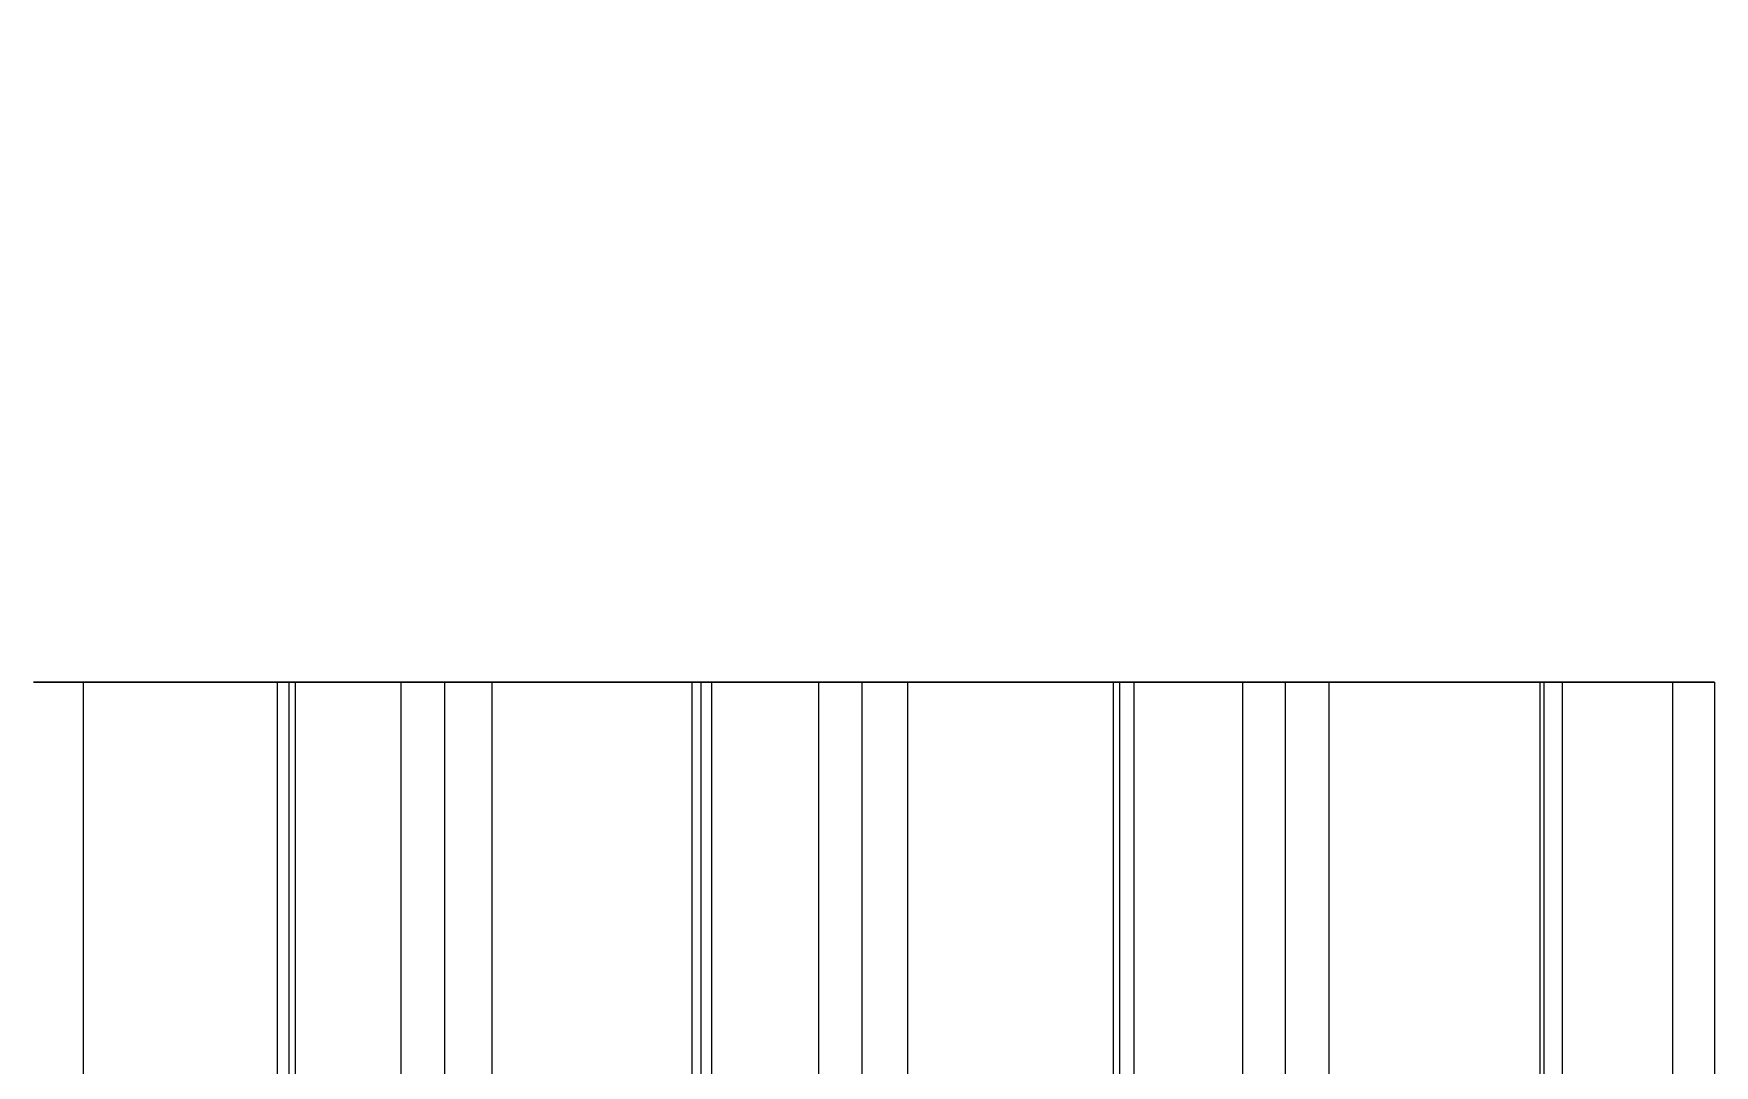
# Model space of a CAD drawing. Extents: x -60 to 60, y -153 to -30.
# Drawn here: x -25.48 to -18.15, y -85.67 to -81.17 of the extents above; entities that cross this region are included whole.
import ezdxf

# ---------------------------------------------------------------- set-up
doc = ezdxf.new("R2010")
doc.units = 0
doc.layers.add('Cut051006', color=7, linetype='CONTINUOUS')

msp = doc.modelspace()

# ---------------------------------------------------------------- linework, layer by layer
at = {"layer": 'Cut051006'}
for p, q in [((-25.2618, -84, 107.981), (-25.2618, -87, 107.981)), ((-25.2618, -84, 107.981), (-25.2618, -87, 107.981)), ((-25.2618, -84, 6.66858), (-25.2618, -87, 6.66858)), ((-25.2618, -84, 6.66858), (-25.2618, -87, 6.66858)), ((-24.4154, -84, 108.732), (-24.4154, -87, 108.732)), ((-24.4154, -84, 108.732), (-24.4154, -87, 108.732)), ((-24.4154, -84, 5.91799), (-24.4154, -87, 5.91799)), ((-24.4154, -84, 5.91799), (-24.4154, -87, 5.91799)), ((-24.365, -84, 108.418), (-24.365, -87, 108.418)), ((-24.365, -84, 108.418), (-24.365, -87, 108.418)), ((-24.365, -84, 6.23119), (-24.365, -87, 6.23119)), ((-24.365, -84, 6.23119), (-24.365, -87, 6.23119)), ((-24.3369, -84, 108.914), (-24.3369, -87, 108.914)), ((-24.3369, -84, 108.914), (-24.3369, -87, 108.914)), ((-24.3369, -84, 5.73532), (-24.3369, -87, 5.73532)), ((-24.3369, -84, 5.73532), (-24.3369, -87, 5.73532)), ((-23.8764, -84, 109.129), (-23.8764, -87, 109.129)), ((-23.8764, -84, 109.129), (-23.8764, -87, 109.129)), ((-23.8764, -84, 5.52057), (-23.8764, -87, 5.52057)), ((-23.8764, -84, 5.52057), (-23.8764, -87, 5.52057)), ((-23.686, -84, 109.072), (-23.686, -87, 109.072)), ((-23.686, -84, 109.072), (-23.686, -87, 109.072)), ((-23.686, -84, 5.5779), (-23.686, -87, 5.5779)), ((-23.686, -84, 5.5779), (-23.686, -87, 5.5779)), ((-23.4785, -84, 108.832), (-23.4785, -87, 108.832)), ((-23.4785, -84, 108.832), (-23.4785, -87, 108.832)), ((-23.4785, -84, 5.81781), (-23.4785, -87, 5.81781)), ((-23.4785, -84, 5.81781), (-23.4785, -87, 5.81781)), ((-22.6064, -84, 109.552), (-22.6064, -87, 109.552)), ((-22.6064, -84, 109.552), (-22.6064, -87, 109.552)), ((-22.6064, -84, 5.09722), (-22.6064, -87, 5.09722)), ((-22.6064, -84, 5.09722), (-22.6064, -87, 5.09722)), ((-22.567, -84, 109.238), (-22.567, -87, 109.238)), ((-22.567, -84, 109.238), (-22.567, -87, 109.238)), ((-22.567, -84, 5.41199), (-22.567, -87, 5.41199)), ((-22.567, -84, 5.41199), (-22.567, -87, 5.41199)), ((-22.5216, -84, 109.732), (-22.5216, -87, 109.732)), ((-22.5216, -84, 109.732), (-22.5216, -87, 109.732)), ((-22.5216, -84, 4.9174), (-22.5216, -87, 4.9174)), ((-22.5216, -84, 4.9174), (-22.5216, -87, 4.9174)), ((-22.0539, -84, 109.931), (-22.0539, -87, 109.931)), ((-22.0539, -84, 109.931), (-22.0539, -87, 109.931)), ((-22.0539, -84, 4.71886), (-22.0539, -87, 4.71886)), ((-22.0539, -84, 4.71886), (-22.0539, -87, 4.71886)), ((-21.8657, -84, 109.867), (-21.8657, -87, 109.867)), ((-21.8657, -84, 109.867), (-21.8657, -87, 109.867)), ((-21.8657, -84, 4.78279), (-21.8657, -87, 4.78279)), ((-21.8657, -84, 4.78279), (-21.8657, -87, 4.78279)), ((-21.6666, -84, 109.62), (-21.6666, -87, 109.62)), ((-21.6666, -84, 109.62), (-21.6666, -87, 109.62)), ((-21.6666, -84, 5.0298), (-21.6666, -87, 5.0298)), ((-21.6666, -84, 5.0298), (-21.6666, -87, 5.0298)), ((-20.7699, -84, 110.31), (-20.7699, -87, 110.31)), ((-20.7699, -84, 110.31), (-20.7699, -87, 110.31)), ((-20.7699, -84, 4.34008), (-20.7699, -87, 4.34008)), ((-20.7699, -84, 4.34008), (-20.7699, -87, 4.34008)), ((-20.7415, -84, 109.994), (-20.7415, -87, 109.994)), ((-20.7415, -84, 109.994), (-20.7415, -87, 109.994)), ((-20.7415, -84, 4.65604), (-20.7415, -87, 4.65604)), ((-20.7415, -84, 4.65604), (-20.7415, -87, 4.65604)), ((-20.6789, -84, 110.486), (-20.6789, -87, 110.486)), ((-20.6789, -84, 110.486), (-20.6789, -87, 110.486)), ((-20.6789, -84, 4.16333), (-20.6789, -87, 4.16333)), ((-20.6789, -84, 4.16333), (-20.6789, -87, 4.16333)), ((-20.2046, -84, 110.668), (-20.2046, -87, 110.668)), ((-20.2046, -84, 110.668), (-20.2046, -87, 110.668)), ((-20.2046, -84, 3.98123), (-20.2046, -87, 3.98123)), ((-20.2046, -84, 3.98123), (-20.2046, -87, 3.98123)), ((-20.0187, -84, 110.598), (-20.0187, -87, 110.598)), ((-20.0187, -84, 110.598), (-20.0187, -87, 110.598)), ((-20.0187, -84, 4.0517), (-20.0187, -87, 4.0517)), ((-20.0187, -84, 4.0517), (-20.0187, -87, 4.0517)), ((-19.8284, -84, 110.344), (-19.8284, -87, 110.344)), ((-19.8284, -84, 110.344), (-19.8284, -87, 110.344)), ((-19.8284, -84, 4.3055), (-19.8284, -87, 4.3055)), ((-19.8284, -84, 4.3055), (-19.8284, -87, 4.3055)), ((-18.9081, -84, 111.002), (-18.9081, -87, 111.002)), ((-18.9081, -84, 111.002), (-18.9081, -87, 111.002)), ((-18.9081, -84, 3.6475), (-18.9081, -87, 3.6475)), ((-18.9081, -84, 3.6475), (-18.9081, -87, 3.6475)), ((-18.8908, -84, 110.685), (-18.8908, -87, 110.685)), ((-18.8908, -84, 110.685), (-18.8908, -87, 110.685)), ((-18.8908, -84, 3.96425), (-18.8908, -87, 3.96425)), ((-18.8908, -84, 3.96425), (-18.8908, -87, 3.96425)), ((-18.811, -84, 111.176), (-18.811, -87, 111.176)), ((-18.811, -84, 111.176), (-18.811, -87, 111.176)), ((-18.811, -84, 3.47403), (-18.811, -87, 3.47403)), ((-18.811, -84, 3.47403), (-18.811, -87, 3.47403)), ((-18.3306, -84, 111.341), (-18.3306, -87, 111.341)), ((-18.3306, -84, 111.341), (-18.3306, -87, 111.341)), ((-18.3306, -84, 3.3086), (-18.3306, -87, 3.3086)), ((-18.3306, -84, 3.3086), (-18.3306, -87, 3.3086)), ((-18.1473, -84, 111.264), (-18.1473, -87, 111.264)), ((-18.1473, -84, 111.264), (-18.1473, -87, 111.264)), ((-18.1473, -84, 3.38551), (-18.1473, -87, 3.38551)), ((-18.1473, -84, 3.38551), (-18.1473, -87, 3.38551))]:
    msp.add_line(p, q, dxfattribs=at)
for centre in [(0, -90), (0, -90), (0, -93), (0, -93)]:
    msp.add_circle(centre, 60, dxfattribs=at)
for points, degree in [([(-25.2618, -84, 107.981), (-25.3882, -84, 108.08), (-25.4776, -84, 108.214)], 2), ([(-25.4776, -84, 6.43605), (-25.3882, -84, 6.56952), (-25.2618, -84, 6.66858)], 2), ([(-25.2618, -84, 107.981), (-25.3882, -84, 108.08), (-25.4776, -84, 108.214)], 2), ([(-25.4776, -84, 6.43605), (-25.3882, -84, 6.56952), (-25.2618, -84, 6.66858)], 2), ([(-24.4154, -84, 108.732), (-24.3652, -84, 108.579), (-24.365, -84, 108.418)], 2), ([(-24.365, -84, 6.23119), (-24.3652, -84, 6.07057), (-24.4154, -84, 5.91799)], 2), ([(-24.4154, -84, 108.732), (-24.3652, -84, 108.579), (-24.365, -84, 108.418)], 2), ([(-24.365, -84, 6.23119), (-24.3652, -84, 6.07057), (-24.4154, -84, 5.91799)], 2), ([(-23.8764, -84, 109.129), (-24.3369, -84, 108.914)], 1), ([(-24.3369, -84, 5.73532), (-23.8764, -84, 5.52057)], 1), ([(-23.8764, -84, 109.129), (-24.3369, -84, 108.914)], 1), ([(-24.3369, -84, 5.73532), (-23.8764, -84, 5.52057)], 1), ([(-23.4785, -84, 108.832), (-23.6014, -84, 108.935), (-23.686, -84, 109.072)], 2), ([(-23.686, -84, 5.5779), (-23.6014, -84, 5.7144), (-23.4785, -84, 5.81781)], 2), ([(-23.4785, -84, 108.832), (-23.6014, -84, 108.935), (-23.686, -84, 109.072)], 2), ([(-23.686, -84, 5.5779), (-23.6014, -84, 5.7144), (-23.4785, -84, 5.81781)], 2), ([(-22.6064, -84, 109.552), (-22.5616, -84, 109.398), (-22.567, -84, 109.238)], 2), ([(-22.567, -84, 5.41199), (-22.5616, -84, 5.25146), (-22.6064, -84, 5.09722)], 2), ([(-22.6064, -84, 109.552), (-22.5616, -84, 109.398), (-22.567, -84, 109.238)], 2), ([(-22.567, -84, 5.41199), (-22.5616, -84, 5.25146), (-22.6064, -84, 5.09722)], 2), ([(-22.0539, -84, 109.931), (-22.5216, -84, 109.732)], 1), ([(-22.5216, -84, 4.9174), (-22.0539, -84, 4.71886)], 1), ([(-22.0539, -84, 109.931), (-22.5216, -84, 109.732)], 1), ([(-22.5216, -84, 4.9174), (-22.0539, -84, 4.71886)], 1), ([(-21.6666, -84, 109.62), (-21.7858, -84, 109.728), (-21.8657, -84, 109.867)], 2), ([(-21.8657, -84, 4.78279), (-21.7858, -84, 4.92217), (-21.6666, -84, 5.0298)], 2), ([(-21.6666, -84, 109.62), (-21.7858, -84, 109.728), (-21.8657, -84, 109.867)], 2), ([(-21.8657, -84, 4.78279), (-21.7858, -84, 4.92217), (-21.6666, -84, 5.0298)], 2), ([(-20.7699, -84, 110.31), (-20.7305, -84, 110.154), (-20.7415, -84, 109.994)], 2), ([(-20.7415, -84, 4.65604), (-20.7305, -84, 4.49579), (-20.7699, -84, 4.34008)], 2), ([(-20.7699, -84, 110.31), (-20.7305, -84, 110.154), (-20.7415, -84, 109.994)], 2), ([(-20.7415, -84, 4.65604), (-20.7305, -84, 4.49579), (-20.7699, -84, 4.34008)], 2), ([(-20.2046, -84, 110.668), (-20.6789, -84, 110.486)], 1), ([(-20.6789, -84, 4.16333), (-20.2046, -84, 3.98123)], 1), ([(-20.2046, -84, 110.668), (-20.6789, -84, 110.486)], 1), ([(-20.6789, -84, 4.16333), (-20.2046, -84, 3.98123)], 1), ([(-19.8284, -84, 110.344), (-19.9437, -84, 110.456), (-20.0187, -84, 110.598)], 2), ([(-20.0187, -84, 4.0517), (-19.9437, -84, 4.19377), (-19.8284, -84, 4.3055)], 2), ([(-19.8284, -84, 110.344), (-19.9437, -84, 110.456), (-20.0187, -84, 110.598)], 2), ([(-20.0187, -84, 4.0517), (-19.9437, -84, 4.19377), (-19.8284, -84, 4.3055)], 2), ([(-18.9081, -84, 111.002), (-18.8742, -84, 110.845), (-18.8908, -84, 110.685)], 2), ([(-18.8908, -84, 3.96425), (-18.8742, -84, 3.80449), (-18.9081, -84, 3.6475)], 2), ([(-18.9081, -84, 111.002), (-18.8742, -84, 110.845), (-18.8908, -84, 110.685)], 2), ([(-18.8908, -84, 3.96425), (-18.8742, -84, 3.80449), (-18.9081, -84, 3.6475)], 2), ([(-18.3306, -84, 111.341), (-18.811, -84, 111.176)], 1), ([(-18.811, -84, 3.47403), (-18.3306, -84, 3.3086)], 1), ([(-18.3306, -84, 111.341), (-18.811, -84, 111.176)], 1), ([(-18.811, -84, 3.47403), (-18.3306, -84, 3.3086)], 1)]:
    msp.add_open_spline(points, degree=degree, dxfattribs=at)
for points, degree, knots in [([(-24.365, -84, 108.418), (-24.3648, -84, 108.336), (-24.3841, -84, 108.239), (-24.436, -84, 108.147), (-24.4868, -84, 108.055), (-24.5721, -84, 107.97), (-24.6767, -84, 107.92), (-24.7807, -84, 107.868), (-24.9002, -84, 107.853), (-25.004, -84, 107.87), (-25.1086, -84, 107.886), (-25.1967, -84, 107.93), (-25.2618, -84, 107.981)], 3, [0, 0, 0, 0, 0.558599, 0.558599, 0.558599, 1.1172, 1.1172, 1.1172, 1.6758, 1.6758, 1.6758, 2.2344, 2.2344, 2.2344, 2.2344]), ([(-25.2618, -84, 6.66858), (-25.1967, -84, 6.71968), (-25.1086, -84, 6.76393), (-25.004, -84, 6.7799), (-24.9002, -84, 6.79646), (-24.7807, -84, 6.78149), (-24.6767, -84, 6.73012), (-24.5721, -84, 6.67975), (-24.4868, -84, 6.59486), (-24.436, -84, 6.50283), (-24.3841, -84, 6.41058), (-24.3648, -84, 6.31394), (-24.365, -84, 6.23119)], 3, [0, 0, 0, 0, 0.558599, 0.558599, 0.558599, 1.1172, 1.1172, 1.1172, 1.6758, 1.6758, 1.6758, 2.2344, 2.2344, 2.2344, 2.2344]), ([(-24.365, -84, 108.418), (-24.3648, -84, 108.336), (-24.3841, -84, 108.239), (-24.436, -84, 108.147), (-24.4868, -84, 108.055), (-24.5721, -84, 107.97), (-24.6767, -84, 107.92), (-24.7807, -84, 107.868), (-24.9002, -84, 107.853), (-25.004, -84, 107.87), (-25.1086, -84, 107.886), (-25.1967, -84, 107.93), (-25.2618, -84, 107.981)], 3, [0, 0, 0, 0, 0.558599, 0.558599, 0.558599, 1.1172, 1.1172, 1.1172, 1.6758, 1.6758, 1.6758, 2.2344, 2.2344, 2.2344, 2.2344]), ([(-25.2618, -84, 6.66858), (-25.1967, -84, 6.71968), (-25.1086, -84, 6.76393), (-25.004, -84, 6.7799), (-24.9002, -84, 6.79646), (-24.7807, -84, 6.78149), (-24.6767, -84, 6.73012), (-24.5721, -84, 6.67975), (-24.4868, -84, 6.59486), (-24.436, -84, 6.50283), (-24.3841, -84, 6.41058), (-24.3648, -84, 6.31394), (-24.365, -84, 6.23119)], 3, [0, 0, 0, 0, 0.558599, 0.558599, 0.558599, 1.1172, 1.1172, 1.1172, 1.6758, 1.6758, 1.6758, 2.2344, 2.2344, 2.2344, 2.2344]), ([(-24.3369, -84, 108.914), (-24.3852, -84, 108.892), (-24.4107, -84, 108.838), (-24.4326, -84, 108.782), (-24.4154, -84, 108.732)], 2, [0, 0, 0, 0.724386, 0.724386, 1.44877, 1.44877, 1.44877]), ([(-24.4154, -84, 5.91799), (-24.4326, -84, 5.86768), (-24.4107, -84, 5.81179), (-24.3852, -84, 5.75749), (-24.3369, -84, 5.73532)], 2, [0, 0, 0, 0.724386, 0.724386, 1.44877, 1.44877, 1.44877]), ([(-24.3369, -84, 108.914), (-24.3852, -84, 108.892), (-24.4107, -84, 108.838), (-24.4326, -84, 108.782), (-24.4154, -84, 108.732)], 2, [0, 0, 0, 0.724386, 0.724386, 1.44877, 1.44877, 1.44877]), ([(-24.4154, -84, 5.91799), (-24.4326, -84, 5.86768), (-24.4107, -84, 5.81179), (-24.3852, -84, 5.75749), (-24.3369, -84, 5.73532)], 2, [0, 0, 0, 0.724386, 0.724386, 1.44877, 1.44877, 1.44877]), ([(-23.686, -84, 109.072), (-23.7135, -84, 109.117), (-23.7704, -84, 109.137), (-23.8284, -84, 109.152), (-23.8764, -84, 109.129)], 2, [0, 0, 0, 0.724386, 0.724386, 1.44877, 1.44877, 1.44877]), ([(-23.8764, -84, 5.52057), (-23.8284, -84, 5.49781), (-23.7704, -84, 5.51317), (-23.7135, -84, 5.53239), (-23.686, -84, 5.5779)], 2, [0, 0, 0, 0.724386, 0.724386, 1.44877, 1.44877, 1.44877]), ([(-23.686, -84, 109.072), (-23.7135, -84, 109.117), (-23.7704, -84, 109.137), (-23.8284, -84, 109.152), (-23.8764, -84, 109.129)], 2, [0, 0, 0, 0.724386, 0.724386, 1.44877, 1.44877, 1.44877]), ([(-23.8764, -84, 5.52057), (-23.8284, -84, 5.49781), (-23.7704, -84, 5.51317), (-23.7135, -84, 5.53239), (-23.686, -84, 5.5779)], 2, [0, 0, 0, 0.724386, 0.724386, 1.44877, 1.44877, 1.44877]), ([(-22.567, -84, 109.238), (-22.5697, -84, 109.155), (-22.5924, -84, 109.059), (-22.6474, -84, 108.969), (-22.7015, -84, 108.878), (-22.7897, -84, 108.797), (-22.8959, -84, 108.75), (-23.0017, -84, 108.702), (-23.1216, -84, 108.691), (-23.2248, -84, 108.712), (-23.3288, -84, 108.731), (-23.4152, -84, 108.779), (-23.4785, -84, 108.832)], 3, [0, 0, 0, 0, 0.558599, 0.558599, 0.558599, 1.1172, 1.1172, 1.1172, 1.6758, 1.6758, 1.6758, 2.2344, 2.2344, 2.2344, 2.2344]), ([(-23.4785, -84, 5.81781), (-23.4152, -84, 5.87115), (-23.3288, -84, 5.91845), (-23.2248, -84, 5.93806), (-23.1216, -84, 5.95823), (-23.0017, -84, 5.94745), (-22.8959, -84, 5.89974), (-22.7897, -84, 5.85305), (-22.7015, -84, 5.77119), (-22.6474, -84, 5.68099), (-22.5924, -84, 5.5906), (-22.5697, -84, 5.4947), (-22.567, -84, 5.41199)], 3, [0, 0, 0, 0, 0.558599, 0.558599, 0.558599, 1.1172, 1.1172, 1.1172, 1.6758, 1.6758, 1.6758, 2.2344, 2.2344, 2.2344, 2.2344]), ([(-22.567, -84, 109.238), (-22.5697, -84, 109.155), (-22.5924, -84, 109.059), (-22.6474, -84, 108.969), (-22.7015, -84, 108.878), (-22.7897, -84, 108.797), (-22.8959, -84, 108.75), (-23.0017, -84, 108.702), (-23.1216, -84, 108.691), (-23.2248, -84, 108.712), (-23.3288, -84, 108.731), (-23.4152, -84, 108.779), (-23.4785, -84, 108.832)], 3, [0, 0, 0, 0, 0.558599, 0.558599, 0.558599, 1.1172, 1.1172, 1.1172, 1.6758, 1.6758, 1.6758, 2.2344, 2.2344, 2.2344, 2.2344]), ([(-23.4785, -84, 5.81781), (-23.4152, -84, 5.87115), (-23.3288, -84, 5.91845), (-23.2248, -84, 5.93806), (-23.1216, -84, 5.95823), (-23.0017, -84, 5.94745), (-22.8959, -84, 5.89974), (-22.7897, -84, 5.85305), (-22.7015, -84, 5.77119), (-22.6474, -84, 5.68099), (-22.5924, -84, 5.5906), (-22.5697, -84, 5.4947), (-22.567, -84, 5.41199)], 3, [0, 0, 0, 0, 0.558599, 0.558599, 0.558599, 1.1172, 1.1172, 1.1172, 1.6758, 1.6758, 1.6758, 2.2344, 2.2344, 2.2344, 2.2344]), ([(-22.5216, -84, 109.732), (-22.5707, -84, 109.712), (-22.5981, -84, 109.658), (-22.6218, -84, 109.603), (-22.6064, -84, 109.552)], 2, [0, 0, 0, 0.724386, 0.724386, 1.44877, 1.44877, 1.44877]), ([(-22.6064, -84, 5.09722), (-22.6218, -84, 5.04634), (-22.5981, -84, 4.99125), (-22.5707, -84, 4.93788), (-22.5216, -84, 4.9174)], 2, [0, 0, 0, 0.724386, 0.724386, 1.44877, 1.44877, 1.44877]), ([(-22.5216, -84, 109.732), (-22.5707, -84, 109.712), (-22.5981, -84, 109.658), (-22.6218, -84, 109.603), (-22.6064, -84, 109.552)], 2, [0, 0, 0, 0.724386, 0.724386, 1.44877, 1.44877, 1.44877]), ([(-22.6064, -84, 5.09722), (-22.6218, -84, 5.04634), (-22.5981, -84, 4.99125), (-22.5707, -84, 4.93788), (-22.5216, -84, 4.9174)], 2, [0, 0, 0, 0.724386, 0.724386, 1.44877, 1.44877, 1.44877]), ([(-21.8657, -84, 109.867), (-21.8916, -84, 109.913), (-21.9477, -84, 109.935), (-22.0051, -84, 109.952), (-22.0539, -84, 109.931)], 2, [0, 0, 0, 0.724386, 0.724386, 1.44877, 1.44877, 1.44877]), ([(-22.0539, -84, 4.71886), (-22.0051, -84, 4.69779), (-21.9477, -84, 4.71516), (-21.8916, -84, 4.73635), (-21.8657, -84, 4.78279)], 2, [0, 0, 0, 0.724386, 0.724386, 1.44877, 1.44877, 1.44877]), ([(-21.8657, -84, 109.867), (-21.8916, -84, 109.913), (-21.9477, -84, 109.935), (-22.0051, -84, 109.952), (-22.0539, -84, 109.931)], 2, [0, 0, 0, 0.724386, 0.724386, 1.44877, 1.44877, 1.44877]), ([(-22.0539, -84, 4.71886), (-22.0051, -84, 4.69779), (-21.9477, -84, 4.71516), (-21.8916, -84, 4.73635), (-21.8657, -84, 4.78279)], 2, [0, 0, 0, 0.724386, 0.724386, 1.44877, 1.44877, 1.44877]), ([(-20.7415, -84, 109.994), (-20.7471, -84, 109.911), (-20.7731, -84, 109.816), (-20.8313, -84, 109.728), (-20.8884, -84, 109.639), (-20.9795, -84, 109.561), (-21.0873, -84, 109.518), (-21.1947, -84, 109.474), (-21.3148, -84, 109.467), (-21.4173, -84, 109.491), (-21.5205, -84, 109.514), (-21.6053, -84, 109.564), (-21.6666, -84, 109.62)], 3, [0, 0, 0, 0, 0.558599, 0.558599, 0.558599, 1.1172, 1.1172, 1.1172, 1.6758, 1.6758, 1.6758, 2.2344, 2.2344, 2.2344, 2.2344]), ([(-21.6666, -84, 5.0298), (-21.6053, -84, 5.08532), (-21.5205, -84, 5.1356), (-21.4173, -84, 5.15883), (-21.3148, -84, 5.18259), (-21.1947, -84, 5.176), (-21.0873, -84, 5.13201), (-20.9795, -84, 5.08906), (-20.8884, -84, 5.01032), (-20.8313, -84, 4.92207), (-20.7731, -84, 4.83365), (-20.7471, -84, 4.7386), (-20.7415, -84, 4.65604)], 3, [0, 0, 0, 0, 0.558599, 0.558599, 0.558599, 1.1172, 1.1172, 1.1172, 1.6758, 1.6758, 1.6758, 2.2344, 2.2344, 2.2344, 2.2344]), ([(-20.7415, -84, 109.994), (-20.7471, -84, 109.911), (-20.7731, -84, 109.816), (-20.8313, -84, 109.728), (-20.8884, -84, 109.639), (-20.9795, -84, 109.561), (-21.0873, -84, 109.518), (-21.1947, -84, 109.474), (-21.3148, -84, 109.467), (-21.4173, -84, 109.491), (-21.5205, -84, 109.514), (-21.6053, -84, 109.564), (-21.6666, -84, 109.62)], 3, [0, 0, 0, 0, 0.558599, 0.558599, 0.558599, 1.1172, 1.1172, 1.1172, 1.6758, 1.6758, 1.6758, 2.2344, 2.2344, 2.2344, 2.2344]), ([(-21.6666, -84, 5.0298), (-21.6053, -84, 5.08532), (-21.5205, -84, 5.1356), (-21.4173, -84, 5.15883), (-21.3148, -84, 5.18259), (-21.1947, -84, 5.176), (-21.0873, -84, 5.13201), (-20.9795, -84, 5.08906), (-20.8884, -84, 5.01032), (-20.8313, -84, 4.92207), (-20.7731, -84, 4.83365), (-20.7471, -84, 4.7386), (-20.7415, -84, 4.65604)], 3, [0, 0, 0, 0, 0.558599, 0.558599, 0.558599, 1.1172, 1.1172, 1.1172, 1.6758, 1.6758, 1.6758, 2.2344, 2.2344, 2.2344, 2.2344]), ([(-20.6789, -84, 110.486), (-20.7287, -84, 110.468), (-20.7579, -84, 110.415), (-20.7836, -84, 110.361), (-20.7699, -84, 110.31)], 2, [0, 0, 0, 0.724386, 0.724386, 1.44877, 1.44877, 1.44877]), ([(-20.7699, -84, 4.34008), (-20.7836, -84, 4.28869), (-20.7579, -84, 4.23447), (-20.7287, -84, 4.18208), (-20.6789, -84, 4.16333)], 2, [0, 0, 0, 0.724386, 0.724386, 1.44877, 1.44877, 1.44877]), ([(-20.6789, -84, 110.486), (-20.7287, -84, 110.468), (-20.7579, -84, 110.415), (-20.7836, -84, 110.361), (-20.7699, -84, 110.31)], 2, [0, 0, 0, 0.724386, 0.724386, 1.44877, 1.44877, 1.44877]), ([(-20.7699, -84, 4.34008), (-20.7836, -84, 4.28869), (-20.7579, -84, 4.23447), (-20.7287, -84, 4.18208), (-20.6789, -84, 4.16333)], 2, [0, 0, 0, 0.724386, 0.724386, 1.44877, 1.44877, 1.44877]), ([(-20.0187, -84, 110.598), (-20.0429, -84, 110.645), (-20.0983, -84, 110.668), (-20.155, -84, 110.688), (-20.2046, -84, 110.668)], 2, [0, 0, 0, 0.724386, 0.724386, 1.44877, 1.44877, 1.44877]), ([(-20.2046, -84, 3.98123), (-20.155, -84, 3.96188), (-20.0983, -84, 3.98125), (-20.0429, -84, 4.00438), (-20.0187, -84, 4.0517)], 2, [0, 0, 0, 0.724386, 0.724386, 1.44877, 1.44877, 1.44877]), ([(-20.0187, -84, 110.598), (-20.0429, -84, 110.645), (-20.0983, -84, 110.668), (-20.155, -84, 110.688), (-20.2046, -84, 110.668)], 2, [0, 0, 0, 0.724386, 0.724386, 1.44877, 1.44877, 1.44877]), ([(-20.2046, -84, 3.98123), (-20.155, -84, 3.96188), (-20.0983, -84, 3.98125), (-20.0429, -84, 4.00438), (-20.0187, -84, 4.0517)], 2, [0, 0, 0, 0.724386, 0.724386, 1.44877, 1.44877, 1.44877]), ([(-18.8908, -84, 110.685), (-18.8992, -84, 110.603), (-18.9286, -84, 110.509), (-18.9897, -84, 110.423), (-19.05, -84, 110.336), (-19.1437, -84, 110.261), (-19.2529, -84, 110.222), (-19.3618, -84, 110.182), (-19.4821, -84, 110.179), (-19.5837, -84, 110.207), (-19.686, -84, 110.233), (-19.769, -84, 110.287), (-19.8284, -84, 110.344)], 3, [0, 0, 0, 0, 0.558599, 0.558599, 0.558599, 1.1172, 1.1172, 1.1172, 1.6758, 1.6758, 1.6758, 2.2344, 2.2344, 2.2344, 2.2344]), ([(-19.8284, -84, 4.3055), (-19.769, -84, 4.36313), (-19.686, -84, 4.41634), (-19.5837, -84, 4.44316), (-19.4821, -84, 4.47048), (-19.3618, -84, 4.46808), (-19.2529, -84, 4.42787), (-19.1437, -84, 4.3887), (-19.05, -84, 4.31319), (-18.9897, -84, 4.22699), (-18.9286, -84, 4.14066), (-18.8992, -84, 4.04657), (-18.8908, -84, 3.96425)], 3, [0, 0, 0, 0, 0.558599, 0.558599, 0.558599, 1.1172, 1.1172, 1.1172, 1.6758, 1.6758, 1.6758, 2.2344, 2.2344, 2.2344, 2.2344]), ([(-18.8908, -84, 110.685), (-18.8992, -84, 110.603), (-18.9286, -84, 110.509), (-18.9897, -84, 110.423), (-19.05, -84, 110.336), (-19.1437, -84, 110.261), (-19.2529, -84, 110.222), (-19.3618, -84, 110.182), (-19.4821, -84, 110.179), (-19.5837, -84, 110.207), (-19.686, -84, 110.233), (-19.769, -84, 110.287), (-19.8284, -84, 110.344)], 3, [0, 0, 0, 0, 0.558599, 0.558599, 0.558599, 1.1172, 1.1172, 1.1172, 1.6758, 1.6758, 1.6758, 2.2344, 2.2344, 2.2344, 2.2344]), ([(-19.8284, -84, 4.3055), (-19.769, -84, 4.36313), (-19.686, -84, 4.41634), (-19.5837, -84, 4.44316), (-19.4821, -84, 4.47048), (-19.3618, -84, 4.46808), (-19.2529, -84, 4.42787), (-19.1437, -84, 4.3887), (-19.05, -84, 4.31319), (-18.9897, -84, 4.22699), (-18.9286, -84, 4.14066), (-18.8992, -84, 4.04657), (-18.8908, -84, 3.96425)], 3, [0, 0, 0, 0, 0.558599, 0.558599, 0.558599, 1.1172, 1.1172, 1.1172, 1.6758, 1.6758, 1.6758, 2.2344, 2.2344, 2.2344, 2.2344]), ([(-18.811, -84, 111.176), (-18.8614, -84, 111.159), (-18.8924, -84, 111.107), (-18.92, -84, 111.054), (-18.9081, -84, 111.002)], 2, [0, 0, 0, 0.724386, 0.724386, 1.44877, 1.44877, 1.44877]), ([(-18.9081, -84, 3.6475), (-18.92, -84, 3.59567), (-18.8924, -84, 3.54237), (-18.8614, -84, 3.49103), (-18.811, -84, 3.47403)], 2, [0, 0, 0, 0.724386, 0.724386, 1.44877, 1.44877, 1.44877]), ([(-18.811, -84, 111.176), (-18.8614, -84, 111.159), (-18.8924, -84, 111.107), (-18.92, -84, 111.054), (-18.9081, -84, 111.002)], 2, [0, 0, 0, 0.724386, 0.724386, 1.44877, 1.44877, 1.44877]), ([(-18.9081, -84, 3.6475), (-18.92, -84, 3.59567), (-18.8924, -84, 3.54237), (-18.8614, -84, 3.49103), (-18.811, -84, 3.47403)], 2, [0, 0, 0, 0.724386, 0.724386, 1.44877, 1.44877, 1.44877]), ([(-18.1473, -84, 111.264), (-18.1698, -84, 111.312), (-18.2243, -84, 111.337), (-18.2804, -84, 111.359), (-18.3306, -84, 111.341)], 2, [0, 0, 0, 0.724386, 0.724386, 1.44877, 1.44877, 1.44877]), ([(-18.3306, -84, 3.3086), (-18.2804, -84, 3.29099), (-18.2243, -84, 3.31232), (-18.1698, -84, 3.33738), (-18.1473, -84, 3.38551)], 2, [0, 0, 0, 0.724386, 0.724386, 1.44877, 1.44877, 1.44877]), ([(-18.1473, -84, 111.264), (-18.1698, -84, 111.312), (-18.2243, -84, 111.337), (-18.2804, -84, 111.359), (-18.3306, -84, 111.341)], 2, [0, 0, 0, 0.724386, 0.724386, 1.44877, 1.44877, 1.44877]), ([(-18.3306, -84, 3.3086), (-18.2804, -84, 3.29099), (-18.2243, -84, 3.31232), (-18.1698, -84, 3.33738), (-18.1473, -84, 3.38551)], 2, [0, 0, 0, 0.724386, 0.724386, 1.44877, 1.44877, 1.44877])]:
    msp.add_open_spline(points, degree=degree, knots=knots, dxfattribs=at)

doc.saveas('drawing.dxf')
